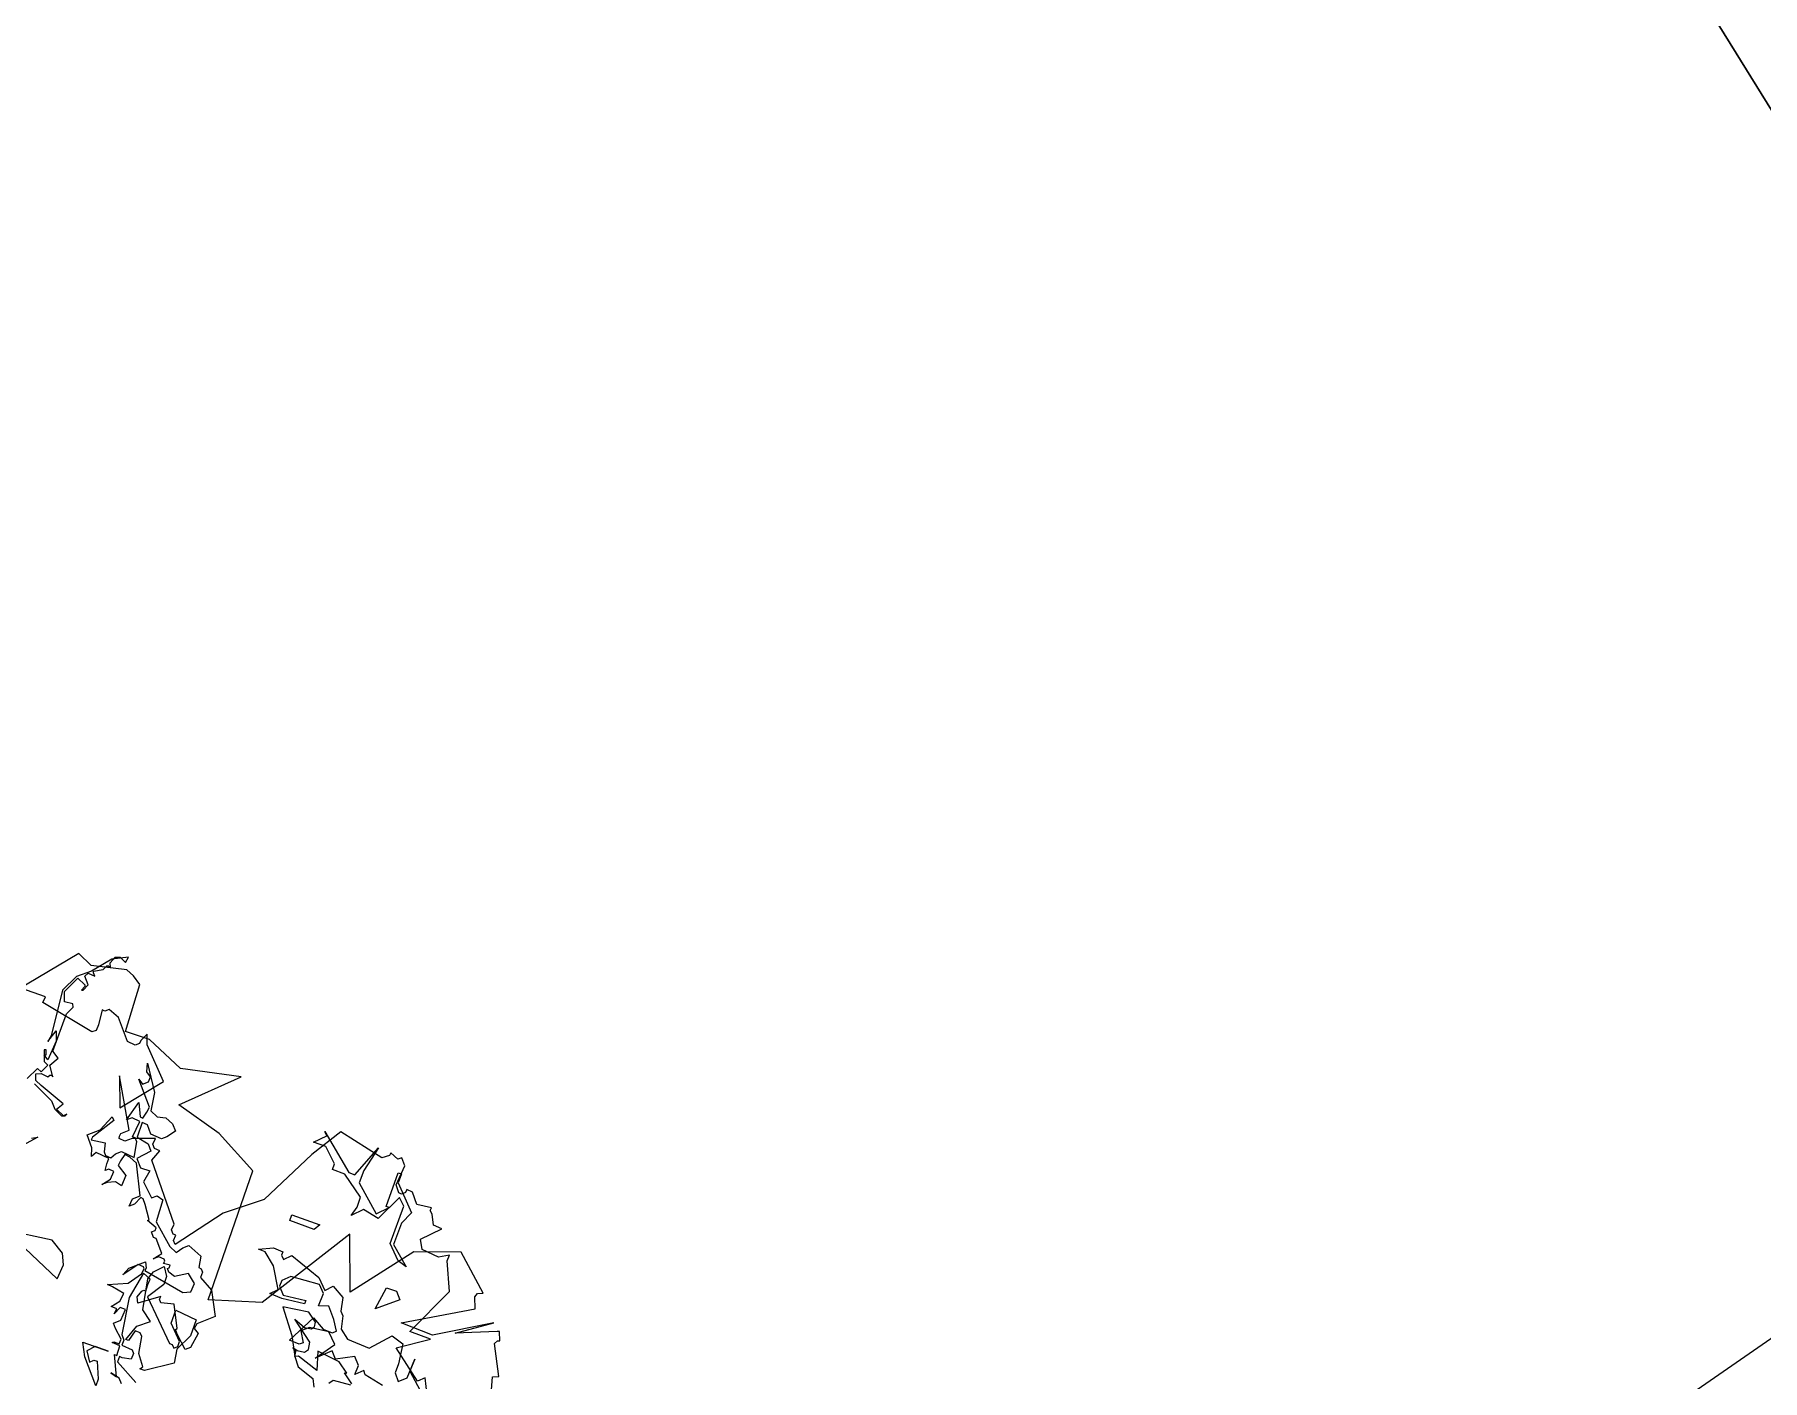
# Model space of a CAD drawing. Header units: metres. Extents: x -71 to 881, y -503 to 661.
# Drawn here: x 176.45 to 186.95, y 194.36 to 202.54 of the extents above; entities that cross this region are included whole.
import ezdxf

# ---------------------------------------------------------------- set-up
doc = ezdxf.new("R2010")
doc.units = ezdxf.units.M
doc.layers.add('ARBRE', color=100, linetype='Continuous', lineweight=13, true_color=0x00ff3f)
doc.layers.add('Parede', color=6, linetype='Continuous', lineweight=30)

# ---------------------------------------------------------------- blocks, each defined once
blk = doc.blocks.new('WMF2', base_point=(0, 0.01))
at = {"color": 251, "lineweight": 0, "true_color": 0x636466}
for points in [[(81.23, -212.64), (86.45, -202.37), (92.4, -197.64), (98.49, -189.57), (98.99, -190.16), (98.92, -191.16), (99.46, -191.2), (99.98, -191.79), (99.88, -192.88), (107.36, -202.17), (106.64, -204.2), (107.63, -204.27), (108.14, -204.87), (108.06, -205.98), (111.91, -204.61), (112.96, -203.7), (114.06, -203.79), (114.16, -204.2), (114.12, -204.74), (112.93, -205.76), (117.77, -214.23), (115.81, -208.91), (110.13, -215.92), (115.04, -221.02), (115.66, -222.79), (116.35, -221.31), (116.39, -220.76), (116.99, -220.25), (118.51, -220.38), (121.42, -223.82), (123.45, -224.55), (124.06, -224.04), (124.6, -224.1), (124.28, -221.43), (124.37, -220.32), (124.97, -219.82), (134.84, -221.76), (134.73, -222.86), (140.59, -222.8)], [(46.41, -176.96), (49.12, -182.48), (50.2, -181.46), (55.69, -185.68), (50.55, -189.17), (54.41, -189.22), (50.23, -198.2), (52.48, -203.12), (52.39, -204.21), (54.12, -203.26), (57.28, -203.53), (58.15, -205.15), (55.25, -208.11), (56.89, -208.24), (57.74, -209.97), (58.25, -210.45), (58.2, -211), (60.88, -210.67), (62.28, -212.43), (63.37, -212.54), (63.42, -211.98), (64, -211.48), (64.56, -211.53), (65.45, -212.71), (65.14, -216.33), (66.13, -217.51), (66.73, -217.02), (68.24, -217.69), (68.28, -217.15), (69.45, -216.26), (77.76, -218.17), (81.23, -212.64), (81.23, -212.64)], [(35.32, -176.96), (38.04, -186.65), (37.02, -187.05), (39.7, -192.27), (39.35, -192.88), (38.94, -193.04), (39.56, -194.57), (39.97, -194.4), (46.81, -191.62), (41.05, -195.63), (50.47, -189.97), (56.38, -190.15), (44.99, -196.88), (45.76, -198.84), (45.47, -199.54), (44.55, -199.92), (50.64, -205.39), (58.51, -202.62), (66.66, -192.17), (70.16, -201.76), (80.62, -185.19), (89.7, -182.43), (90.01, -206.45), (97.85, -210.62), (106.23, -212.96), (97.57, -221.28), (108.11, -219.06), (114.95, -222), (119.42, -221.88), (119.84, -230.55), (121.43, -231.58), (122.86, -232.19), (129.04, -230.77), (131.8, -232.03), (142.53, -219.05)], [(110.5, -210.3), (109.11, -209.66), (107.56, -210.01), (106.1, -209.43), (105.21, -208.37), (106.3, -206.96), (107.08, -206.3), (109.11, -206.4), (110.23, -207.75), (111.21, -207.86), (111.17, -205.1), (108.98, -204.68), (108.09, -203.61), (109.95, -201.54), (108.82, -200.21), (107.05, -200.28), (107.47, -198.09), (105.17, -195.92), (104.39, -196.59), (103.18, -196.28), (102.97, -192.24), (99.24, -188.97), (97.85, -188.34), (97.03, -189.52), (96.18, -190.24), (93.53, -189.23), (93.18, -187.24), (92.71, -187.16), (92.29, -186.66), (92.32, -185.67), (89.73, -184.22), (87.53, -180.05), (90.18, -177.78), (90.31, -176.8), (89.34, -176.22), (89.8, -173.49), (90.58, -172.83), (92.72, -174.77), (93.38, -175.55), (93.1, -175.8), (95.08, -179.67), (97.34, -179.08), (97.82, -179.64), (97.78, -180.15), (101.14, -177.68), (101.63, -178.7), (101.22, -179.9), (100.95, -180.15), (100.54, -180.1), (100.64, -181.36), (100.55, -182.4), (102.01, -182.98), (102.92, -178.07), (101.94, -171.52), (101.24, -170.69), (101.31, -169.75), (99.34, -169.6), (98.87, -169.05), (98.94, -168.01), (100.49, -167.68), (101, -167.72), (101.03, -166.73), (96.75, -164.41)], [(99.06, -163.31), (99.78, -164.14), (101.47, -164.52), (100.3, -164.17), (101.94, -167.79), (101.51, -167.75), (101.59, -169.52), (103.08, -169.59), (102.8, -169.82), (101.82, -169.79), (101.75, -170.73), (103.34, -172.15), (104, -172.92), (102.95, -173.82), (102.84, -175.84), (103.82, -175.87), (104.45, -174.47), (104.32, -175.45), (105.36, -175.53), (104.26, -176.94), (104.08, -178.42), (106.33, -178.82), (107.3, -178.94), (103.92, -180.38), (102.29, -182.75), (102.16, -183.73), (102.39, -184), (103.43, -184.08), (105.34, -181.48), (104.76, -182.94), (102.36, -184.98), (101.88, -183.96), (101.97, -183.49), (94.36, -182.12), (93.06, -182.73), (92.94, -184.28), (94.55, -185.59), (96.67, -184.27), (97.88, -184.67), (98.3, -185.17), (98.08, -185.36), (98.04, -185.87), (99.3, -185.77), (99.21, -186.22), (99.44, -186.5), (100.48, -186.59), (101.25, -185.92), (100.16, -187.33), (101.95, -189.45), (102.48, -189.49), (103.14, -190.28), (102.64, -190.71), (102.6, -191.22), (104.51, -191.89), (104.23, -192.12), (105.81, -194.43), (106.51, -195.26), (106.98, -195.35), (107.6, -193.84), (108.41, -193.19), (108.29, -194.62), (107.17, -195.57), (109.76, -200.75), (111.21, -201.34), (112.19, -201.47), (112.55, -200.2), (112.63, -199.28), (110.76, -198.09), (110.9, -196.12), (112.13, -196.43), (113.42, -195.8), (114.19, -195.14), (113.09, -196.56), (112.98, -198.01), (113.96, -198.14), (114.51, -197.67), (114.61, -198.91), (114.58, -199.9), (117.07, -200.09), (117.61, -199.16), (118.02, -200.63), (119.62, -202.52), (117.74, -204.14), (116.53, -207), (116.04, -206.45), (118.58, -202.45), (118.63, -201.93), (116.12, -202.24), (115.77, -200.72), (115.3, -200.17), (114.31, -200.14), (113.77, -201.07), (112.93, -201.79), (110.47, -201.58), (110.98, -204.31), (111.44, -204.87), (111.97, -204.91), (111.68, -207.85), (113.17, -208.02), (114, -207.32), (112.98, -210.96), (111.87, -208.65), (111.36, -208.61), (111.05, -209.82), (110.92, -210.8), (114.34, -214.81), (113.44, -214.21), (112.61, -214.93), (112.58, -215.91), (113.47, -216.49), (113.87, -217.98), (110.96, -213.56), (110.5, -210.3), (110.5, -210.3)], [(64.78, -175.83), (64.22, -176.58), (61.08, -176.8)], [(60.89, -177.07), (62.8, -178.48), (62.37, -178.54), (64.31, -180), (68.46, -180.44), (67.52, -177.18), (71.39, -178.5), (71.97, -178.23), (72.13, -179.07), (72.84, -179.59), (71.95, -179.32), (70.65, -179.51), (70.12, -180.21), (70.34, -181.46), (74.19, -184.37), (72.12, -183.59), (70.89, -183.77), (70.51, -184.27), (70.59, -185.1), (72.3, -186.38), (76.95, -185.71), (73.74, -181.48), (71.97, -178.23), (70.82, -176.69), (67.68, -175.65), (66.98, -174.25)], [(105.63, -167.93), (106.73, -166.71), (105.63, -165.01), (105.03, -165.6), (104.42, -165.6), (103.21, -162.7), (103.21, -161.47), (106.73, -165.6), (107.95, -167.93), (103.21, -167.93), (105.63, -167.93), (105.63, -167.93)], [(96.52, -167.41), (97.97, -169.37), (98.48, -172.36), (98.99, -172.89), (99.94, -172.89), (100.46, -170.92), (100.97, -170.92), (99.94, -173.81), (97.97, -175.37), (99.94, -176.82), (100.97, -182.31), (100.46, -183.77), (98.99, -185.32), (97.97, -183.77), (97.97, -182.31), (99.94, -179.3), (93.53, -172.89), (93, -172.89), (92.49, -172.36), (91.96, -172.89), (91.96, -173.81), (94.45, -176.31), (94.45, -178.79), (90.5, -178.38), (90.5, -175.37), (91.96, -172.36), (91.54, -169.88), (96, -166.89), (96.93, -166.89), (96.52, -167.41), (96.52, -167.41)], [(128.6, -198.62), (127.64, -199.19), (130.16, -196.3)], [(55.75, -178.63), (59.24, -179.37), (59.71, -180), (60.98, -178.83), (60.92, -180.53), (62.07, -181.8), (65.07, -180.21), (66.12, -181.35), (68.53, -179.14), (66.06, -182.57), (67.81, -184.35), (71.26, -183.89), (72.51, -182.83), (71.38, -180.95), (72, -180.48), (73.83, -180.56), (71.19, -185.7), (68.92, -184.4), (67.21, -184.32), (66.57, -184.91), (67.73, -186.66), (69.36, -188.54), (71.08, -188), (71, -190.33), (72.16, -191.6), (77.42, -191.2), (78.69, -190.03), (78.74, -188.92), (77.57, -187.67), (73.52, -188.11), (73.54, -187.51), (77.6, -187.05), (79.9, -187.14), (78.75, -188.32), (80.93, -191.95), (83.16, -193.74), (84.39, -193.79), (82.02, -194.91), (80.2, -194.84), (80.22, -194.22), (79.64, -193.6), (78.5, -194.76), (72.73, -192.72), (70.97, -190.94), (69.83, -192.11), (67.56, -190.81), (67.04, -188.46), (66.45, -187.83), (65.94, -185.49), (64.29, -184.21), (60.16, -184.05), (57.09, -187.45), (54.82, -186.75), (54.35, -183.2), (54.41, -181.49), (53.37, -180.24), (52.1, -181.39), (51.95, -184.94), (52.04, -182.63), (49.22, -180.06)], [(116, -176.89), (115.75, -179.59), (116.63, -181.42), (119.11, -182.97), (127.36, -181.9), (116, -176.89), (116, -176.89)], [(59.05, -195.06), (57.96, -193.84), (61.5, -190.92), (60.89, -195.06), (59.05, -195.06), (59.05, -195.06)], [(62.92, -202.64), (62.92, -209.57), (64.13, -210.8), (66.44, -206.05), (69.38, -206.67), (71.07, -204.94), (70.59, -206.67), (70.59, -208.49), (74.6, -211.4), (76.92, -211.4), (76.92, -212.49), (79.35, -214.81), (81.66, -214.81), (79.84, -216.64), (80.44, -217.25), (73.99, -211.89), (72.89, -211.89), (70.59, -217.73), (71.68, -213.12), (71.68, -210.8), (67.05, -206.67), (65.23, -208.49), (65.83, -208.49), (65.83, -214.81), (65.23, -214.81), (65.23, -213.12), (61.21, -208.97), (62.31, -206.67), (62.31, -202.64), (58.89, -199.71), (60.6, -200.21), (62.92, -202.64), (62.92, -202.64)], [(80.95, -201.5), (75.73, -201.5), (76.34, -200.42), (80.95, -200.42), (80.95, -201.5), (80.95, -201.5)], [(128.63, -229.85), (130.85, -228.1), (132.31, -224.99), (131.45, -216.73), (131.71, -215.63), (130.94, -217.85), (130.31, -216.16), (130.6, -212.58), (131.48, -213.21), (131.19, -213.31), (131.49, -214.13), (131.79, -214.02), (131.07, -212.08), (130.28, -211.7), (130.98, -210.18), (131.77, -210.56), (132.87, -208.24)], [(131.36, -207.8), (127.52, -206.02), (126.48, -204.8), (124.97, -204.1), (124.38, -204.31), (124.19, -204.71), (124.67, -204.21), (126.19, -204.91), (125.4, -206.21), (130.16, -207.96), (131.33, -208.46), (131.74, -209.57), (130.87, -209.89), (129.57, -209.78), (129.36, -210.13), (129.07, -210.23), (128.75, -210.08), (129.97, -211.82), (128.98, -213.46), (130.3, -214.3), (130.27, -221.28), (129.57, -222.8), (129.78, -223.38), (131.29, -223.17), (131.93, -224.86), (130.51, -227.9), (128.94, -227.21), (128.82, -226.92), (129.2, -226.13), (128.91, -226.23), (128.41, -227.4), (129.45, -228.63), (129.11, -229.36), (127.81, -229.23), (128.24, -229.68), (128.34, -229.97), (126.82, -230.86), (126.44, -231.65), (126.15, -231.77), (125.75, -231.58), (126.06, -232.39), (125.56, -233.58), (124.75, -233.87), (123.53, -233.31), (123.33, -234.38), (126.03, -233.07), (128.63, -229.85), (128.63, -229.85)]]:
    blk.add_lwpolyline(points, dxfattribs=at)

msp = doc.modelspace()

# ---------------------------------------------------------------- linework, layer by layer
msp.add_lwpolyline([(165.946, 180.048), (215.279, 214.197), (229.649, 193.648), (180.315, 159.5)], close=True)
at = {"layer": 'Parede'}
msp.add_lwpolyline([(173.447, 223.609), (176.596, 218.859), (181.32, 221.941), (182.427, 220.323), (177.53, 217.358), (187.387, 201.459), (198.741, 208.669), (184.901, 230.732), (173.447, 223.609)], dxfattribs=at)

# ---------------------------------------------------------------- block references
at = {"layer": 'ARBRE', "color": 251, "lineweight": 5, "true_color": 0x636466, "xscale": 0.03451886634015593, "yscale": 0.03451886634015593, "zscale": 0.03451886634015593, "rotation": 160.1685466476646}
msp.add_blockref('WMF2', (178.278, 187.879), dxfattribs=at)

doc.saveas('drawing.dxf')
